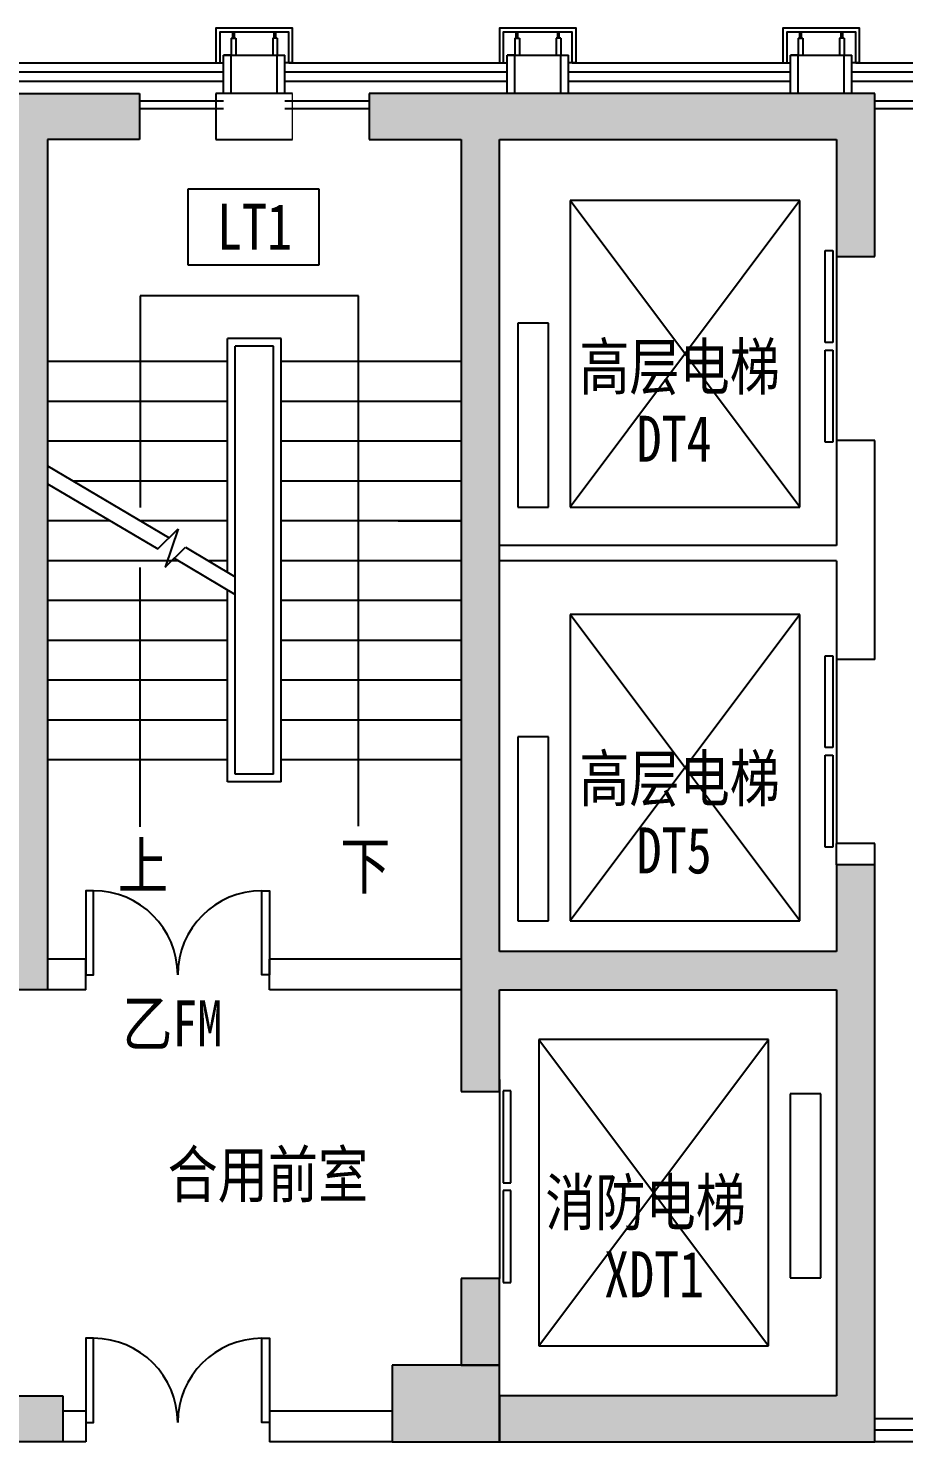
# Model space of a CAD drawing. Header units: inches. Extents: x 10 to 166961, y -47 to 131592.
# Drawn here: x 119848 to 125562, y 35062 to 44287 of the extents above; entities that cross this region are included whole.
import ezdxf

# ---------------------------------------------------------------- set-up
doc = ezdxf.new("R2010")
doc.units = ezdxf.units.IN
doc.header["$MEASUREMENT"] = 0
for name, color, linetype in [('2', 2, 'Continuous'), ('3', 3, 'Continuous'), ('3look0.15', 5, 'Continuous'), ('PUB_DIM', 3, 'Continuous'), ('Shearwall', 7, 'Continuous'), ('shearwall-bh', 253, 'Continuous'), ('stair', 2, 'Continuous'), ('text', 7, 'Continuous'), ('wall', 2, 'Continuous'), ('windows', 4, 'Continuous'), ('z', 2, 'Continuous'), ('立面墙体', 4, 'Continuous')]:
    doc.layers.add(name, color=color, linetype=linetype)
doc.styles.add('F', font='')
doc.styles.get('F').set_extended_font_data('SimHei')

msp = doc.modelspace()

# ---------------------------------------------------------------- hatches: boundary and pattern name
at = {"layer": 'shearwall-bh', "linetype": 'Continuous'}
for points in [[(120573.4, 43862), (120573.4, 43562), (119973.4, 43562), (119973.4, 38012), (118473.4, 38012), (118473.4, 38312), (119673.4, 38312), (119673.4, 43562), (118773.4, 43561.7), (118773.4, 43862)], [(122923.4, 35062), (125373.4, 35062), (125373.4, 38827), (125123.4, 38827), (125123.4, 38262), (122923.4, 38262), (122923.4, 43562), (125123.4, 43562), (125123.4, 42797), (125373.4, 42797), (125373.4, 43862), (122073.4, 43862), (122073.4, 43562), (122673.4, 43562), (122673.4, 37347), (122923.4, 37347), (122923.4, 38012), (125123.4, 38012), (125123.4, 35362), (122923.4, 35362)], [(122673.4, 35562), (122923.4, 35562), (122923.4, 36127), (122673.4, 36127)], [(120073.4, 35062), (116823.4, 35062), (116823.4, 35362), (120073.4, 35362)]]:
    msp.add_hatch(color=252, dxfattribs=at).paths.add_polyline_path(points)
at = {"layer": 'shearwall-bh'}
msp.add_hatch(color=252, dxfattribs=at).paths.add_polyline_path([(122923.4, 35062), (122923.4, 35562), (122223.4, 35562), (122223.4, 35062)])

# ---------------------------------------------------------------- linework, layer by layer
at = {"layer": '2', "color": 252, "linetype": 'ByBlock'}
for p, q in [((125873.4, 35212, 0), (125373.4, 35212)), ((125873.4, 35137, 0), (125373.4, 35137)), ((125873.4, 35062, 0), (125373.4, 35062))]:
    msp.add_line(p, q, dxfattribs=at)
at = {"layer": '3', "color": 1, "linetype": 'ByBlock'}
for p, q in [((121173.4, 44222), (121203.4, 44222)), ((121173.4, 44221.4), (121173.4, 44222)), ((121173.4, 44221.4), (121173.4, 44112)), ((121173.4, 44221.4), (121203.4, 44221.4)), ((121183.4, 44222), (121183.4, 44262)), ((121193.4, 44222), (121193.4, 44262)), ((121203.4, 44221.4), (121203.4, 44222)), ((121203.4, 44221.4), (121203.4, 44112)), ((121443.4, 44221.4), (121443.4, 44222)), ((121473.4, 44222), (121443.4, 44222)), ((121443.4, 44221.4), (121443.4, 44112)), ((121473.4, 44221.4), (121443.4, 44221.4)), ((121453.4, 44222), (121453.4, 44262)), ((121463.4, 44222), (121463.4, 44262)), ((121473.4, 44221.4), (121473.4, 44222)), ((121473.4, 44221.4), (121473.4, 44112)), ((123023.4, 44222), (123053.4, 44222)), ((123023.4, 44221.4), (123023.4, 44222)), ((123023.4, 44221.4), (123023.4, 44112)), ((123023.4, 44221.4), (123053.4, 44221.4)), ((123033.4, 44222), (123033.4, 44262)), ((123043.4, 44222), (123043.4, 44262)), ((123053.4, 44221.4), (123053.4, 44222)), ((123053.4, 44221.4), (123053.4, 44112)), ((123293.4, 44221.4), (123293.4, 44222)), ((123323.4, 44222), (123293.4, 44222)), ((123293.4, 44221.4), (123293.4, 44112)), ((123323.4, 44221.4), (123293.4, 44221.4)), ((123303.4, 44222), (123303.4, 44262)), ((123313.4, 44222), (123313.4, 44262)), ((123323.4, 44221.4), (123323.4, 44222)), ((123323.4, 44221.4), (123323.4, 44112)), ((124873.4, 44222), (124903.4, 44222)), ((124873.4, 44221.4), (124873.4, 44222)), ((124873.4, 44221.4), (124873.4, 44112)), ((124873.4, 44221.4), (124903.4, 44221.4)), ((124883.4, 44222), (124883.4, 44262)), ((124893.4, 44222), (124893.4, 44262)), ((124903.4, 44221.4), (124903.4, 44222)), ((124903.4, 44221.4), (124903.4, 44112)), ((125143.4, 44221.4), (125143.4, 44222)), ((125173.4, 44222), (125143.4, 44222)), ((125143.4, 44221.4), (125143.4, 44112)), ((125173.4, 44221.4), (125143.4, 44221.4)), ((125153.4, 44222), (125153.4, 44262)), ((125163.4, 44222), (125163.4, 44262)), ((125173.4, 44221.4), (125173.4, 44222)), ((125173.4, 44221.4), (125173.4, 44112)), ((121123.4, 44112), (121523.4, 44112)), ((122973.4, 44112), (123373.4, 44112)), ((124823.4, 44112), (125223.4, 44112))]:
    msp.add_line(p, q, dxfattribs=at)
at = {"layer": '3look0.15', "color": 6}
for p, q in [((121123.4, 43812), (120573.4, 43812)), ((121123.4, 43762), (120573.4, 43762)), ((122073.4, 43812), (121523.4, 43812)), ((122073.4, 43762), (121523.4, 43762)), ((126673.4, 43811.9), (125373.4, 43811.9)), ((126673.4, 43761.9), (125373.4, 43761.9))]:
    msp.add_line(p, q, dxfattribs=at)
at = {"layer": '3look0.15', "color": 252}
for p, q in [((125123.4, 42811.6), (125123.4, 41597)), ((125123.4, 40166.9), (125123.4, 38966.9)), ((122923.5, 37427), (122923.5, 36227)), ((122923.5, 37327), (122923.5, 36127))]:
    msp.add_line(p, q, dxfattribs=at)
at = {"layer": 'PUB_DIM', "color": 252}
for p, q in [((122002.6, 42539.8), (120577.6, 42539.8)), ((120577.6, 42539.8), (120577.6, 41460.3)), ((122002.6, 39078.8), (122002.6, 42539.8)), ((119973.4, 41432.2), (120768.3, 40961.8)), ((120577.6, 41460.3), (120577.6, 41160.3)), ((119973.4, 41314.7), (120694.2, 40889.1)), ((120694.2, 40889.1), (120827.5, 41020)), ((120827.5, 41020), (120740.8, 40769.8)), ((120740.8, 40769.8), (120874.1, 40900.7)), ((120874.1, 40900.7), (121198.3, 40707.6)), ((120800.1, 40828), (121198.3, 40591.8)), ((120577.6, 40467.1), (120577.6, 40767.1)), ((120577.6, 39074.4), (120577.6, 40467.1))]:
    msp.add_line(p, q, dxfattribs=at)
at = {"layer": 'Shearwall', "color": 252}
for p, q in [((118773.4, 43862), (120573.4, 43862)), ((120573.4, 43862), (120573.4, 43862)), ((120573.4, 43862), (120573.4, 43562)), ((120573.4, 43862), (120573.4, 43862)), ((120573.4, 43562), (119973.4, 43562)), ((119973.4, 43562), (119973.4, 38012)), ((119973.4, 38012), (118473.4, 38012)), ((122923.4, 36127), (122673.4, 36127)), ((122673.4, 36127), (122673.4, 35562)), ((122923.4, 35562), (122923.4, 36127)), ((122923.4, 35562), (122223.4, 35562)), ((122223.4, 35562), (122223.4, 35062)), ((122673.4, 35562), (122923.4, 35562)), ((122923.4, 35062), (122923.4, 35562)), ((116823.4, 35362), (120073.4, 35362)), ((120073.4, 35362), (120073.4, 35062)), ((120073.4, 35062), (116823.4, 35062)), ((122223.4, 35062), (122923.4, 35062))]:
    msp.add_line(p, q, dxfattribs=at)
at = {"layer": 'Shearwall', "color": 252, "linetype": 'Continuous'}
for p, q in [((125373.4, 43862), (122073.4, 43862)), ((122073.4, 43862), (122073.4, 43562)), ((125373.4, 42797), (125373.4, 43862)), ((122073.4, 43562), (122673.4, 43562)), ((122673.4, 43562), (122673.4, 37347)), ((122923.4, 38262), (122923.4, 43562)), ((122923.4, 43562), (125123.4, 43562)), ((125123.4, 43562), (125123.4, 42797)), ((125123.4, 42797), (125373.4, 42797)), ((125373.4, 38827), (125123.4, 38827)), ((125123.4, 38827), (125123.4, 38262)), ((125373.4, 35062), (125373.4, 38827)), ((125123.4, 38262), (122923.4, 38262)), ((122923.4, 37347), (122923.4, 38012)), ((122923.4, 38012), (125123.4, 38012)), ((125123.4, 38012), (125123.4, 35362)), ((122673.4, 37347), (122923.4, 37347)), ((125123.4, 35362), (122923.4, 35362)), ((122923.4, 35362), (122923.4, 35062)), ((122923.4, 35062), (125373.4, 35062))]:
    msp.add_line(p, q, dxfattribs=at)
at = {"layer": 'stair', "color": 252}
for p, q in [((124884.2, 43162), (123384.2, 43162)), ((123384.2, 43162), (123384.2, 41162)), ((124884.2, 43162), (123384.2, 41162)), ((124884.2, 41162), (123384.2, 43162)), ((124884.2, 41162), (124884.2, 43162)), ((123242.8, 42362), (123042.8, 42362)), ((123042.8, 42362), (123042.8, 41162)), ((123242.8, 41162), (123242.8, 42362)), ((121148.3, 40737.4), (121148.3, 42262)), ((121498.3, 42262), (121148.3, 42262)), ((121498.3, 39368.2), (121498.3, 42262)), ((121198.3, 40647.1), (121198.3, 42212)), ((121448.3, 42212), (121198.3, 42212)), ((121448.3, 39418.2), (121448.3, 42212)), ((121148.3, 42112), (119973.3, 42112)), ((122673.3, 42112), (121498.3, 42112)), ((121148.3, 41852), (119973.3, 41852)), ((122673.3, 41852), (121498.3, 41852)), ((121148.3, 41592), (119973.3, 41592)), ((122673.3, 41592), (121498.3, 41592)), ((121148.3, 41332), (120142.7, 41332)), ((122673.3, 41332), (121498.3, 41332)), ((123042.8, 41162), (123242.8, 41162)), ((123384.2, 41162), (124884.2, 41162)), ((120384.4, 41072), (119973.4, 41072)), ((121148.3, 41072), (120582, 41072)), ((120639.7, 41072), (120582, 41072)), ((122673.3, 41072), (121498.3, 41072)), ((122262.3, 41072), (122673.4, 41072)), ((120827, 40812), (119973.3, 40812)), ((121148.3, 40812), (121023, 40812)), ((122673.3, 40812), (121498.3, 40812)), ((121198.3, 39418.2), (121198.3, 40707.6)), ((121148.3, 39368.2), (121148.3, 40621.4)), ((121148.3, 40552), (119973.3, 40552)), ((122673.3, 40552), (121498.3, 40552)), ((124884.2, 40462), (123384.2, 40462)), ((123384.2, 40462), (123384.2, 38462)), ((124884.2, 40462), (123384.2, 38462)), ((124884.2, 38462), (123384.2, 40462)), ((124884.2, 38462), (124884.2, 40462)), ((121148.3, 40292), (119973.3, 40292)), ((122673.3, 40292), (121498.3, 40292)), ((121148.3, 40032), (119973.3, 40032)), ((121148.3, 40032), (119988.3, 40032)), ((122673.3, 40032), (121498.3, 40032)), ((121148.3, 39772), (119973.3, 39772)), ((122673.3, 39772), (121498.3, 39772)), ((123242.8, 39662), (123042.8, 39662)), ((123042.8, 39662), (123042.8, 38462)), ((123242.8, 38462), (123242.8, 39662)), ((121148.3, 39512), (119973.3, 39512)), ((121148.3, 39512), (119988.3, 39512)), ((122673.3, 39512), (121498.3, 39512)), ((121448.3, 39418.2), (121198.3, 39418.2)), ((121498.3, 39368.2), (121148.3, 39368.2)), ((123042.8, 38462), (123242.8, 38462)), ((123384.2, 38462), (124884.2, 38462)), ((124679.5, 37687), (123179.5, 37687)), ((123179.5, 37687), (123179.5, 35687)), ((123179.5, 35687), (124679.5, 37687)), ((123179.5, 37687), (124679.5, 35687)), ((124679.5, 35687), (124679.5, 37687)), ((125020.8, 37331.6), (124820.8, 37331.6)), ((124820.8, 37331.6), (124820.8, 36131.6)), ((125020.8, 36131.6), (125020.8, 37331.6)), ((124820.8, 36131.6), (125020.8, 36131.6)), ((123179.5, 35687), (124679.5, 35687))]:
    msp.add_line(p, q, dxfattribs=at)
at = {"layer": 'text', "color": 252}
for p, q in [((120892.7, 43238.6), (121745.2, 43238.6)), ((120892.7, 42740.4), (120892.7, 43238.6)), ((121745.2, 43238.6), (121745.2, 42740.4)), ((121745.2, 42740.4), (120892.7, 42740.4))]:
    msp.add_line(p, q, dxfattribs=at)
at = {"layer": 'wall', "color": 1}
for p, q in [((121123.4, 43862), (121123.4, 44112)), ((121173.4, 44112), (121123.4, 44112)), ((121173.4, 43862), (121173.4, 44112)), ((121473.4, 43862), (121473.4, 44112)), ((121473.4, 44112), (121523.4, 44112)), ((121523.4, 43862), (121523.4, 44112)), ((122973.4, 43862), (122973.4, 44112)), ((123023.4, 44112), (122973.4, 44112)), ((123023.4, 43862), (123023.4, 44112)), ((123323.4, 43862), (123323.4, 44112)), ((123323.4, 44112), (123373.4, 44112)), ((123373.4, 43862), (123373.4, 44112)), ((124823.4, 43862), (124823.4, 44112)), ((124873.4, 44112), (124823.4, 44112)), ((124873.4, 43862), (124873.4, 44112)), ((125173.4, 43862), (125173.4, 44112)), ((125223.4, 43862), (125223.4, 44112))]:
    msp.add_line(p, q, dxfattribs=at)
at = {"layer": 'wall'}
msp.add_line((125173.4, 44112), (125223.4, 44112), dxfattribs=at)
at = {"layer": 'wall', "color": 252}
for p, q in [((121073.4, 43862), (121073.4, 43562)), ((121573.4, 43862), (121073.4, 43862)), ((121073.4, 43562), (121573.4, 43562)), ((125123.5, 41597), (125123.5, 40962)), ((125373.4, 41597), (125123.5, 41597)), ((125123.5, 41597), (125123.5, 40912)), ((125373.4, 40167.2), (125373.4, 41597)), ((125373.4, 40167.3), (125373.4, 41597)), ((125123.5, 40912), (122923.5, 40912)), ((125123.5, 40812), (122923.5, 40812)), ((125123.5, 40812), (125123.5, 40167)), ((125373.4, 40167.2), (125123.5, 40166.9)), ((125373.4, 38967.2), (125123.4, 38966.9)), ((125123.4, 38827), (125123.4, 38966.9)), ((125123.4, 38827), (125123.4, 38932)), ((125373.4, 38827), (125373.4, 38967.2)), ((125373.4, 38827), (125373.4, 38932)), ((120223.4, 38212), (119973.4, 38212)), ((120223.4, 38012), (120223.4, 38212)), ((121423.4, 38012), (121423.4, 38212)), ((122673.4, 38212), (121423.4, 38212)), ((120223.4, 38012), (118523.4, 38012)), ((122673.4, 38012), (121423.4, 38012)), ((120223.4, 35262), (120073.4, 35262)), ((120223.4, 35262), (120223.4, 35062)), ((120223.4, 35262), (120223.4, 35062)), ((121423.4, 35262), (121423.4, 35062)), ((122223.4, 35262), (121423.4, 35262)), ((120223.4, 35062), (116823.4, 35062)), ((122223.4, 35062), (121423.4, 35062))]:
    msp.add_line(p, q, dxfattribs=at)
at = {"layer": 'wall', "color": 252, "lineweight": 0}
for p, q in [((121573.4, 43562), (121573.4, 43862)), ((121073.4, 43562), (121573.4, 43562))]:
    msp.add_line(p, q, dxfattribs=at)
at = {"layer": 'windows', "color": 2}
for p, q in [((119698.4, 44062), (121123.4, 44062)), ((121548.4, 44062), (122973.4, 44062)), ((123398.4, 44062), (124823.4, 44062)), ((125248.4, 44062), (126673.4, 44062)), ((119673.4, 44002), (121123.4, 44002)), ((119673.4, 43942), (121123.4, 43942)), ((121523.4, 44002), (122973.4, 44002)), ((121523.4, 43942), (122973.4, 43942)), ((123373.4, 44002), (124823.4, 44002)), ((123373.4, 43942), (124823.4, 43942)), ((125223.4, 44002), (126673.4, 44002)), ((125223.4, 43942), (126673.4, 43942))]:
    msp.add_line(p, q, dxfattribs=at)
at = {"layer": 'windows', "color": 252}
for p, q in [((125048.4, 42236.6), (125048.4, 42836.6)), ((125048.4, 42836.6), (125098.4, 42836.6)), ((125098.4, 42836.6), (125098.4, 42236.6)), ((125098.4, 42236.6), (125048.4, 42236.6)), ((125048.4, 41586.6), (125048.4, 42186.6)), ((125048.4, 42186.6), (125098.4, 42186.6)), ((125098.4, 42186.6), (125098.4, 41586.6)), ((125098.4, 41586.6), (125048.4, 41586.6)), ((125048.4, 39591.9), (125048.4, 40191.9)), ((125048.4, 40191.9), (125098.4, 40191.9)), ((125098.4, 40191.9), (125098.4, 39591.9)), ((125098.4, 39591.9), (125048.4, 39591.9)), ((125048.4, 38941.9), (125048.4, 39541.9)), ((125048.4, 39541.9), (125098.4, 39541.9)), ((125098.4, 39541.9), (125098.4, 38941.9)), ((125098.4, 38941.9), (125048.4, 38941.9)), ((122998.5, 37352), (122948.5, 37352)), ((122948.5, 37352), (122948.5, 36752)), ((122998.5, 36752), (122998.5, 37352)), ((122948.5, 36752), (122998.5, 36752)), ((122998.5, 36702), (122948.5, 36702)), ((122948.5, 36702), (122948.5, 36102)), ((122998.5, 36102), (122998.5, 36702)), ((122948.5, 36102), (122998.5, 36102))]:
    msp.add_line(p, q, dxfattribs=at)
at = {"layer": 'windows'}
for points in [[(120223.4, 38108.4), (120273.4, 38108.4), (120273.4, 38658.4), (120223.4, 38658.4)], [(121423.4, 38108.4), (121373.4, 38108.4), (121373.4, 38658.4), (121423.4, 38658.4)], [(120223.4, 35187), (120273.4, 35187), (120273.4, 35737), (120223.4, 35737)], [(121423.4, 35187), (121373.4, 35187), (121373.4, 35737), (121423.4, 35737)]]:
    msp.add_lwpolyline(points, close=True, dxfattribs=at)
for centre, start, end in [((120273.4, 38108.4), 0, 90), ((121373.4, 38108.4), 90, 180), ((120273.4, 35187), 0, 90), ((121373.4, 35187), 90, 180)]:
    msp.add_arc(centre, 550, start, end, dxfattribs=at)
at = {"layer": '立面墙体'}
for p, q in [((121073.4, 44062), (121123.4, 44062)), ((121573.4, 44062), (121523.4, 44062)), ((122923.4, 44062), (122973.4, 44062)), ((123423.4, 44062), (123373.4, 44062)), ((124773.4, 44062), (124823.4, 44062)), ((125273.4, 44062), (125223.4, 44062))]:
    msp.add_line(p, q, dxfattribs=at)
for points in [[(121573.4, 44062), (121573.4, 44287), (121073.4, 44287), (121073.4, 44062)], [(123423.4, 44062), (123423.4, 44287), (122923.4, 44287), (122923.4, 44062)], [(125273.4, 44062), (125273.4, 44287), (124773.4, 44287), (124773.4, 44062)], [(121548.4, 44062), (121548.4, 44262), (121098.4, 44262), (121098.4, 44062)], [(123398.4, 44062), (123398.4, 44262), (122948.4, 44262), (122948.4, 44062)], [(125248.4, 44062), (125248.4, 44262), (124798.4, 44262), (124798.4, 44062)]]:
    msp.add_lwpolyline(points, dxfattribs=at)

# ---------------------------------------------------------------- texts
at = {"layer": 'z', "color": 252, "style": 'F', "width": 0.8}
for s, p in [('LT1', (121079.6, 42841.8)), ('高层电梯', (123444, 41927.8)), ('DT4', (123818.4, 41458)), ('高层电梯', (123444, 39240.7)), ('DT5', (123818.4, 38770.9)), ('上', (120433.4, 38671.5)), ('下 ', (121883.6, 38671.5)), ('乙FM ', (120461.7, 37643.4)), ('合用前室', (120757.4, 36656.3)), ('消防电梯', (123221.8, 36474.7)), ('XDT1', (123606.3, 36004.9))]:
    msp.add_text(s, height=300, dxfattribs=at).set_placement(p)

doc.saveas('drawing.dxf')
